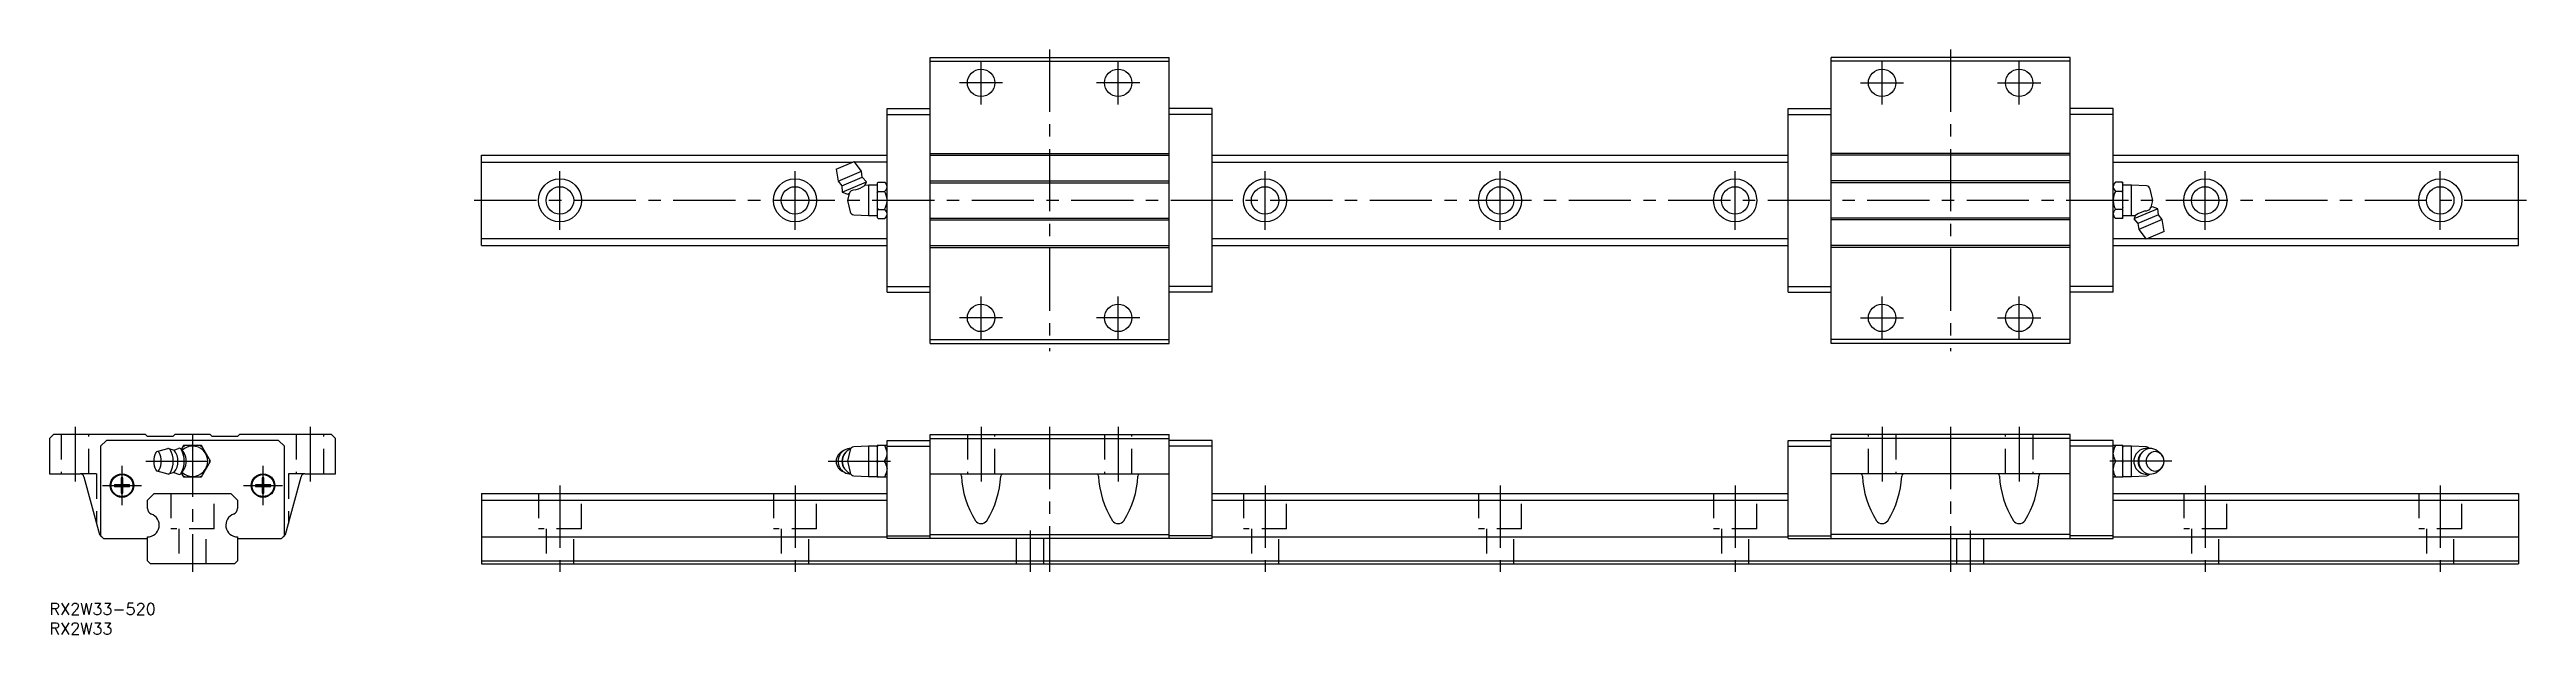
# Model space of a CAD drawing. Extents: x 0 to 632, y -8 to 141.
import ezdxf

# ---------------------------------------------------------------- set-up
doc = ezdxf.new("R2010")
doc.units = 0
doc.header["$LTSCALE"] = 0.5
doc.linetypes.add('CENTER', pattern=[50.8, 31.75, -6.35, 6.35, -6.35])
doc.linetypes.add('DASHED', pattern=[19.05, 12.7, -6.35])
for name, color, linetype in [('MSM_CENTER', 1, 'CENTER'), ('MSM_CONTINUOUS', 7, 'CONTINUOUS'), ('MSM_DASHED', 4, 'DASHED'), ('MSM_PART_NUMBER', 7, 'CONTINUOUS')]:
    doc.layers.add(name, color=color, linetype=linetype)
doc.styles.get("Standard").update_dxf_attribs({"font": 'txt.shx', "height": 2, "bigfont": 'bigfont.shx'})

# ---------------------------------------------------------------- blocks, each defined once
blk = doc.blocks.new('*U51')
at = {"layer": 'MSM_PART_NUMBER'}
blk.add_text('RX2W33-520', height=3, dxfattribs=at).set_placement((0, -3))
blk = doc.blocks.new('*U52')
at = {"layer": 'MSM_PART_NUMBER'}
blk.add_text('RX2W33', height=3, dxfattribs=at).set_placement((0, -8))

msp = doc.modelspace()

# ---------------------------------------------------------------- linework, layer by layer
at = {"layer": 'MSM_CENTER'}
for p, q in [((255.3, 141.29), (255.3, 64.29)), ((485.3, 141.29), (485.3, 64.29)), ((243.3, 132.79), (232.3, 132.79)), ((237.8, 127.29), (237.8, 138.29)), ((278.3, 132.79), (267.3, 132.79)), ((272.8, 127.29), (272.8, 138.29)), ((462.3, 132.79), (473.3, 132.79)), ((467.8, 127.29), (467.8, 138.29)), ((497.3, 132.79), (508.3, 132.79)), ((502.8, 127.29), (502.8, 138.29)), ((130.3, 95.29), (130.3, 110.29)), ((190.3, 95.29), (190.3, 110.29)), ((310.3, 95.29), (310.3, 110.29)), ((370.3, 95.29), (370.3, 110.29)), ((430.3, 95.29), (430.3, 110.29)), ((550.3, 95.29), (550.3, 110.29)), ((610.3, 95.29), (610.3, 110.29)), ((632.3, 102.79), (108.3, 102.79)), ((237.8, 67.29), (237.8, 78.29)), ((272.8, 67.29), (272.8, 78.29)), ((467.8, 67.29), (467.8, 78.29)), ((502.8, 67.29), (502.8, 78.29)), ((243.3, 72.79), (232.3, 72.79)), ((278.3, 72.79), (267.3, 72.79)), ((462.3, 72.79), (473.3, 72.79)), ((497.3, 72.79), (508.3, 72.79)), ((6.5, 45), (6.5, 31)), ((66.5, 45), (66.5, 31)), ((237.8, 45), (237.8, 31)), ((255.3, 45), (255.3, 8)), ((272.8, 45), (272.8, 31)), ((467.8, 45), (467.8, 31)), ((485.3, 45), (485.3, 8)), ((502.8, 45), (502.8, 31)), ((36.5, 43), (36.5, 8)), ((18.5, 25), (18.5, 35)), ((24.6, 36.2), (43.11, 36.2)), ((54.5, 25), (54.5, 35)), ((198.8, 36.2), (215.8, 36.2)), ((541.8, 36.2), (524.8, 36.2)), ((13.5, 30), (23.5, 30)), ((49.5, 30), (59.5, 30)), ((130.3, 30), (130.3, 8)), ((190.3, 30), (190.3, 8)), ((310.3, 30), (310.3, 8)), ((370.3, 30), (370.3, 8)), ((430.3, 30), (430.3, 8)), ((550.3, 30), (550.3, 8)), ((610.3, 30), (610.3, 8)), ((250.3, 18.5), (250.3, 8)), ((490.3, 18.5), (490.3, 8))]:
    msp.add_line(p, q, dxfattribs=at)
at = {"layer": 'MSM_CONTINUOUS'}
for p, q in [((224.8, 139.29), (285.8, 139.29)), ((224.8, 66.29), (224.8, 139.29)), ((285.8, 66.29), (285.8, 139.29)), ((515.8, 139.29), (454.8, 139.29)), ((454.8, 66.29), (454.8, 139.29)), ((515.8, 66.29), (515.8, 139.29)), ((224.8, 138.29), (285.8, 138.29)), ((515.8, 138.29), (454.8, 138.29)), ((213.8, 79.34), (213.8, 126.24)), ((213.8, 126.24), (224.8, 126.24)), ((213.8, 124.75), (224.8, 124.75)), ((296.8, 126.24), (285.8, 126.24)), ((296.8, 124.75), (285.8, 124.75)), ((296.8, 79.34), (296.8, 126.24)), ((443.8, 126.24), (454.8, 126.24)), ((443.8, 79.34), (443.8, 126.24)), ((443.8, 124.75), (454.8, 124.75)), ((526.8, 126.24), (515.8, 126.24)), ((526.8, 124.75), (515.8, 124.75)), ((526.8, 79.34), (526.8, 126.24)), ((110.3, 91.29), (110.3, 114.29)), ((110.3, 114.29), (213.8, 114.29)), ((224.8, 114.79), (285.8, 114.79)), ((224.8, 114.29), (285.8, 114.29)), ((296.8, 114.29), (443.8, 114.29)), ((515.8, 114.79), (454.8, 114.79)), ((515.8, 114.29), (454.8, 114.29)), ((526.8, 114.29), (630.3, 114.29)), ((630.3, 91.29), (630.3, 114.29)), ((110.3, 112.56), (205.05, 112.56)), ((200.8, 110.76), (205.41, 112.71)), ((200.8, 110.76), (201.28, 107.7)), ((201.28, 107.7), (207.28, 110.25)), ((201.28, 107.7), (202.25, 106.48)), ((202.25, 106.48), (207.47, 108.7)), ((202.37, 104.91), (208.52, 107.52)), ((207.28, 110.25), (205.41, 112.71)), ((213.8, 112.56), (205.52, 112.56)), ((207.47, 108.7), (207.28, 110.25)), ((208.52, 107.52), (207.47, 108.7)), ((208.11, 106.61), (208.52, 107.52)), ((224.8, 107.79), (285.8, 107.79)), ((296.8, 112.56), (443.8, 112.56)), ((515.8, 107.79), (454.8, 107.79)), ((526.8, 112.56), (630.3, 112.56)), ((202.25, 106.48), (202.37, 104.91)), ((202.37, 104.91), (203.77, 104.41)), ((204.11, 104.56), (203.7, 102.79)), ((203.7, 102.79), (204.37, 99.89)), ((203.77, 104.41), (204.24, 104.61)), ((209.1, 106.66), (208.11, 106.61)), ((211.3, 106.66), (209.1, 106.66)), ((209.1, 106.66), (209.1, 98.91)), ((211.52, 107.4), (211.3, 107.19)), ((211.3, 107.17), (211.52, 107.4)), ((211.3, 107.19), (211.3, 98.39)), ((211.52, 105.1), (211.3, 105.33)), ((211.3, 104.63), (211.52, 105.1)), ((211.52, 107.4), (213.19, 107.4)), ((211.52, 105.1), (213.19, 105.1)), ((213.8, 106.79), (213.19, 107.4)), ((224.8, 107.29), (285.8, 107.29)), ((515.8, 107.29), (454.8, 107.29)), ((527.42, 107.4), (526.8, 106.79)), ((529.09, 107.4), (527.42, 107.4)), ((529.09, 105.1), (527.42, 105.1)), ((529.3, 107.19), (529.09, 107.4)), ((529.09, 107.4), (529.3, 107.17)), ((529.3, 105.33), (529.09, 105.1)), ((529.3, 98.39), (529.3, 107.19)), ((531.5, 106.66), (529.3, 106.66)), ((531.5, 98.91), (531.5, 106.66)), ((535.31, 106.47), (531.5, 106.66)), ((536.9, 102.79), (536.23, 105.69)), ((536.84, 101.17), (536.37, 100.97)), ((536.49, 101.02), (536.9, 102.79)), ((538.23, 100.67), (536.84, 101.17)), ((205.29, 99.11), (209.1, 98.91)), ((209.1, 98.91), (211.3, 98.91)), ((211.3, 100.25), (211.52, 100.48)), ((211.52, 98.18), (211.3, 98.41)), ((211.3, 98.39), (211.52, 98.18)), ((211.52, 100.48), (213.19, 100.48)), ((211.52, 98.18), (213.19, 98.18)), ((213.19, 98.18), (213.8, 98.79)), ((224.8, 98.29), (285.8, 98.29)), ((224.8, 97.79), (285.8, 97.79)), ((515.8, 98.29), (454.8, 98.29)), ((515.8, 97.79), (454.8, 97.79)), ((526.8, 98.79), (527.42, 98.18)), ((529.09, 100.48), (527.42, 100.48)), ((529.09, 98.18), (527.42, 98.18)), ((529.3, 100.95), (529.09, 100.48)), ((529.09, 100.48), (529.3, 100.25)), ((529.3, 98.41), (529.09, 98.18)), ((529.09, 98.18), (529.3, 98.39)), ((529.3, 98.91), (531.5, 98.91)), ((531.5, 98.91), (532.5, 98.97)), ((538.23, 100.67), (532.08, 98.06)), ((532.5, 98.97), (532.08, 98.06)), ((532.08, 98.06), (533.13, 96.88)), ((538.35, 99.1), (533.13, 96.88)), ((533.13, 96.88), (533.33, 95.33)), ((539.33, 97.88), (533.33, 95.33)), ((533.33, 95.33), (535.2, 92.87)), ((538.35, 99.1), (538.23, 100.67)), ((539.33, 97.88), (538.35, 99.1)), ((539.8, 94.82), (539.33, 97.88)), ((110.3, 93.02), (213.8, 93.02)), ((110.3, 91.29), (213.8, 91.29)), ((224.8, 91.29), (285.8, 91.29)), ((224.8, 90.79), (285.8, 90.79)), ((296.8, 93.02), (443.8, 93.02)), ((296.8, 91.29), (443.8, 91.29)), ((515.8, 91.29), (454.8, 91.29)), ((515.8, 90.79), (454.8, 90.79)), ((526.8, 93.02), (535.08, 93.02)), ((526.8, 93.02), (535.08, 93.02)), ((526.8, 91.29), (630.3, 91.29)), ((539.8, 94.82), (535.2, 92.87)), ((535.56, 93.02), (630.3, 93.02)), ((213.8, 80.82), (224.8, 80.82)), ((213.8, 79.34), (224.8, 79.34)), ((296.8, 80.82), (285.8, 80.82)), ((296.8, 79.34), (285.8, 79.34)), ((443.8, 80.82), (454.8, 80.82)), ((443.8, 79.34), (454.8, 79.34)), ((526.8, 80.82), (515.8, 80.82)), ((526.8, 79.34), (515.8, 79.34)), ((224.8, 67.29), (285.8, 67.29)), ((224.8, 66.29), (285.8, 66.29)), ((515.8, 67.29), (454.8, 67.29)), ((515.8, 66.29), (454.8, 66.29)), ((1, 43), (0, 42)), ((0, 42), (0, 33)), ((24.5, 43), (1, 43)), ((14.53, 41.5), (13.05, 40.02)), ((13.05, 40.02), (13.05, 17.21)), ((58.47, 41.5), (14.53, 41.5)), ((25, 42.5), (24.5, 43)), ((31.5, 42.5), (25, 42.5)), ((27.42, 38.68), (30.18, 39.44)), ((30.48, 39.44), (31.84, 39.02)), ((32, 43), (31.5, 42.5)), ((31.7, 39.06), (32.89, 39.5)), ((41, 43), (32, 43)), ((33.56, 39.31), (34.41, 38.21)), ((34.19, 40.19), (33.63, 39.22)), ((38.81, 40.19), (34.19, 40.19)), ((41.11, 36.2), (38.81, 40.19)), ((41.5, 42.5), (41, 43)), ((48, 42.5), (41.5, 42.5)), ((48.5, 43), (48, 42.5)), ((72, 43), (48.5, 43)), ((59.95, 40.02), (58.47, 41.5)), ((59.95, 17.21), (59.95, 40.02)), ((73, 42), (72, 43)), ((73, 33), (73, 42)), ((204.37, 39.1), (203.7, 36.2)), ((209.1, 40.07), (205.29, 39.88)), ((211.3, 40.07), (209.1, 40.07)), ((209.1, 40.07), (209.1, 32.32)), ((211.3, 40.19), (211.3, 32.2)), ((213.8, 40.19), (211.3, 40.19)), ((211.3, 39.79), (211.52, 40.19)), ((213.8, 16.5), (213.8, 41.5)), ((213.8, 41.5), (224.8, 41.5)), ((213.8, 40.02), (224.8, 40.02)), ((224.8, 43), (285.8, 43)), ((224.8, 16.5), (224.8, 43)), ((224.8, 42), (285.8, 42)), ((285.8, 16.5), (285.8, 43)), ((296.8, 41.5), (285.8, 41.5)), ((296.8, 40.02), (285.8, 40.02)), ((296.8, 16.5), (296.8, 41.5)), ((443.8, 16.5), (443.8, 41.5)), ((443.8, 41.5), (454.8, 41.5)), ((443.8, 40.02), (454.8, 40.02)), ((454.8, 16.5), (454.8, 43)), ((515.8, 43), (454.8, 43)), ((515.8, 42), (454.8, 42)), ((515.8, 16.5), (515.8, 43)), ((526.8, 41.5), (515.8, 41.5)), ((526.8, 40.02), (515.8, 40.02)), ((526.8, 16.5), (526.8, 41.5)), ((529.3, 40.19), (526.8, 40.19)), ((529.09, 40.19), (529.3, 39.79)), ((529.3, 32.2), (529.3, 40.19)), ((531.5, 40.07), (529.3, 40.07)), ((531.5, 32.32), (531.5, 40.07)), ((535.31, 39.88), (531.5, 40.07)), ((534.33, 38.63), (534, 38.31)), ((538.87, 38.21), (538.12, 38.82)), ((0, 33), (7.83, 33)), ((8.79, 32.26), (12.75, 17.5)), ((18.3, 31.95), (18.3, 30.2)), ((18.7, 30.2), (18.7, 31.95)), ((27.42, 33.72), (30.18, 32.96)), ((30.48, 32.96), (31.84, 33.38)), ((31.7, 33.34), (32.89, 32.9)), ((33.56, 33.09), (34.41, 34.19)), ((33.63, 33.18), (34.19, 32.2)), ((34.19, 32.2), (38.81, 32.2)), ((38.81, 32.2), (41.11, 36.2)), ((54.3, 31.95), (54.3, 30.2)), ((54.7, 30.2), (54.7, 31.95)), ((60.25, 17.5), (64.21, 32.26)), ((65.17, 33), (73, 33)), ((203.7, 36.2), (204.37, 33.3)), ((205.29, 32.52), (209.1, 32.32)), ((209.1, 32.32), (211.3, 32.32)), ((211.52, 36.2), (211.3, 36.6)), ((211.3, 35.8), (211.52, 36.2)), ((211.52, 32.2), (211.3, 32.61)), ((211.3, 32.2), (213.8, 32.2)), ((211.52, 36.2), (213.19, 36.2)), ((213.8, 34.4), (213.8, 34.38)), ((224.8, 33), (285.8, 33)), ((515.8, 33), (454.8, 33)), ((526.8, 32.2), (529.3, 32.2)), ((529.09, 36.2), (527.42, 36.2)), ((529.3, 36.6), (529.09, 36.2)), ((529.09, 36.2), (529.3, 35.8)), ((529.3, 32.61), (529.09, 32.2)), ((529.3, 32.32), (531.5, 32.32)), ((531.5, 32.32), (535.31, 32.52)), ((534, 34.09), (534.33, 33.77)), ((538.12, 33.58), (538.87, 34.19)), ((18.3, 30.2), (16.55, 30.2)), ((16.55, 29.8), (18.3, 29.8)), ((18.3, 29.8), (18.3, 28.05)), ((20.45, 30.2), (18.7, 30.2)), ((18.7, 28.05), (18.7, 29.8)), ((18.7, 29.8), (20.45, 29.8)), ((25, 26.27), (26.73, 28)), ((25, 24.14), (25, 26.27)), ((26.73, 28), (46.27, 28)), ((46.27, 28), (48, 26.27)), ((48, 26.27), (48, 24.14)), ((54.3, 30.2), (52.55, 30.2)), ((52.55, 29.8), (54.3, 29.8)), ((54.3, 29.8), (54.3, 28.05)), ((56.45, 30.2), (54.7, 30.2)), ((54.7, 28.05), (54.7, 29.8)), ((54.7, 29.8), (56.45, 29.8)), ((110.3, 28), (213.8, 28)), ((110.3, 28), (110.3, 10)), ((110.3, 26.27), (213.8, 26.27)), ((296.8, 28), (443.8, 28)), ((296.8, 26.27), (443.8, 26.27)), ((526.8, 28), (630.3, 28)), ((526.8, 26.27), (630.3, 26.27)), ((630.3, 28), (630.3, 10)), ((12.75, 17.5), (13.75, 16.5)), ((13.05, 17.21), (13.76, 16.5)), ((13.75, 16.5), (25, 16.5)), ((25, 10.8), (25, 16.9)), ((48, 16.9), (48, 10.8)), ((48, 16.5), (59.25, 16.5)), ((59.24, 16.5), (59.95, 17.21)), ((59.25, 16.5), (60.25, 17.5)), ((110.3, 16.9), (213.8, 16.9)), ((213.8, 17.21), (224.8, 17.21)), ((296.8, 16.5), (213.8, 16.5)), ((224.8, 17.5), (285.8, 17.5)), ((296.8, 17.21), (285.8, 17.21)), ((296.8, 16.9), (443.8, 16.9)), ((443.8, 17.21), (454.8, 17.21)), ((443.8, 16.5), (526.8, 16.5)), ((515.8, 17.5), (454.8, 17.5)), ((526.8, 17.21), (515.8, 17.21)), ((526.8, 16.9), (630.3, 16.9)), ((25.8, 10), (25, 10.8)), ((47.2, 10), (25.8, 10)), ((48, 10.8), (47.2, 10)), ((110.3, 10.8), (630.3, 10.8)), ((110.3, 10), (630.3, 10))]:
    msp.add_line(p, q, dxfattribs=at)
for centre, radius in [((237.8, 132.79), 3.5), ((272.8, 132.79), 3.5), ((467.8, 132.79), 3.5), ((502.8, 132.79), 3.5), ((130.3, 102.79), 5.5), ((190.3, 102.79), 5.5), ((310.3, 102.79), 5.5), ((370.3, 102.79), 5.5), ((430.3, 102.79), 5.5), ((550.3, 102.79), 5.5), ((610.3, 102.79), 5.5), ((130.3, 102.79), 3.5), ((190.3, 102.79), 3.5), ((310.3, 102.79), 3.5), ((370.3, 102.79), 3.5), ((430.3, 102.79), 3.5), ((550.3, 102.79), 3.5), ((610.3, 102.79), 3.5), ((237.8, 72.79), 3.5), ((272.8, 72.79), 3.5), ((467.8, 72.79), 3.5), ((502.8, 72.79), 3.5), ((18.5, 30), 3), ((18.5, 30), 2.8), ((54.5, 30), 3), ((54.5, 30), 2.8)]:
    msp.add_circle(centre, radius, dxfattribs=at)
for centre, radius, start, end in [((205.17, 104.39), 0.956, 105.39882, 166.8653), ((205.99, 102.3), 3.2, 96.679, 109.63932), ((203.96, 112.46), 7.17, 283.37008, 305.37941), ((211.36, 105.49), 2.65, 29.78186, 46.20745), ((211.46, 106.92), 2.52, 313.51039, 332.3629), ((208.38, 102.56), 5.44, 4.58251, 27.86822), ((208.87, 102.88), 4.94, 330.94706, 356.6022), ((212.59, 106.21), 1.22, 6.54107, 29.24028), ((212.68, 106.26), 1.13, 333.15061, 354.16596), ((527.93, 106.23), 1.13, 153.1506, 174.16596), ((528.55, 106.46), 1.77, 190.09603, 230.30399), ((531.73, 102.7), 4.94, 150.94706, 176.6022), ((532.22, 103.02), 5.44, 184.58251, 207.86822), ((529.15, 105.58), 2.52, 133.51039, 152.3629), ((522.26, 101.67), 7.64, 22.81516, 26.6361), ((535.26, 105.47), 1, 13, 87), ((205.35, 100.11), 1, 193, 267), ((218.34, 103.91), 7.64, 202.81516, 206.6361), ((212.06, 99.12), 1.77, 10.09603, 50.30399), ((211.46, 100), 2.52, 313.51039, 332.3629), ((212.68, 99.34), 1.13, 333.1506, 354.16596), ((527.93, 99.32), 1.13, 153.15061, 174.16596), ((528.02, 99.37), 1.22, 186.54107, 209.24028), ((529.15, 98.66), 2.52, 133.51039, 152.3629), ((529.25, 100.09), 2.65, 209.78186, 226.20745), ((536.65, 93.12), 7.17, 103.37008, 125.37941), ((534.62, 103.28), 3.2, 276.679, 289.63932), ((535.44, 101.19), 0.956, 285.39882, 346.8653), ((31.69, 36.2), 5.1, 154.20081, 205.79919), ((27.55, 38.21), 0.495, 25.5518, 154.4482), ((23.41, 36.2), 5.1, 334.20081, 25.79919), ((30.32, 38.93), 0.525, 29.51218, 105.32587), ((25.49, 36.2), 6.08, 330.50503, 29.49497), ((28.16, 36.2), 4.63, 322.57895, 37.42105), ((33.1, 38.95), 0.589, 27.8192, 110.36344), ((27.97, 36.2), 6.41, 331.842, 28.15799), ((36.5, 36.2), 3.88, 226.0602, 133.9398), ((36.5, 36.2), 4.4, 114.7758, 125.2242), ((30.35, 36.2), 4.53, 333.66998, 26.33002), ((36.5, 36.2), 4.4, 54.7758, 65.2242), ((203.68, 36.2), 2.87, 108.86076, 251.13924), ((204.52, 36.2), 3.25, 89.95273, 270.04727), ((205.28, 36.2), 3.03, 137.34336, 222.65664), ((205.81, 36.2), 3.44, 112.87028, 247.12972), ((205.35, 38.88), 1, 93, 167), ((209.64, 37.99), 4.19, 5.281, 31.86637), ((209.75, 38.37), 4.06, 327.72095, 354.95343), ((530.97, 37.99), 4.19, 148.13363, 174.719), ((530.85, 38.37), 4.06, 184.85624, 212.29113), ((535.36, 36.2), 3.28, 79.99887, 279.98114), ((536.14, 36.2), 3, 135.30968, 224.69032), ((536.78, 36.2), 3.45, 135.30968, 224.69032), ((536.33, 36.64), 2.82, 50.51154, 135.17113), ((537.71, 36.2), 2.51, 94.74056, 265.25944), ((535.26, 38.88), 1, 34.87764, 87), ((537.29, 36.2), 2.51, 274.74056, 85.25944), ((537.17, 36.2), 2.63, 310.35501, 49.64499), ((7.83, 32), 1, 15, 90), ((18.5, 30), 1.96, 84.1433, 95.8567), ((27.55, 34.19), 0.495, 205.55211, 334.44789), ((30.32, 33.47), 0.525, 254.67412, 330.4878), ((33.1, 33.45), 0.589, 249.63654, 332.1807), ((36.5, 36.2), 4.4, 234.7758, 245.2242), ((36.5, 36.2), 4.4, 294.7758, 305.2242), ((36.5, 36.2), 4.4, 354.7758, 5.2242), ((54.5, 30), 1.96, 84.1433, 95.8567), ((65.17, 32), 1, 90, 165), ((205.35, 33.52), 1, 193, 267), ((209.75, 34.03), 4.06, 5.04657, 32.27905), ((209.64, 34.41), 4.19, 328.13363, 354.719), ((232.03, 32.39), 0.753, 2.04235, 54.28818), ((256.42, 33.57), 23.67, 182.79778, 212.00304), ((219.19, 33.57), 23.67, 327.99696, 357.20222), ((243.58, 32.39), 0.753, 125.71182, 177.95765), ((267.03, 32.39), 0.753, 2.04235, 54.28818), ((291.42, 33.57), 23.67, 182.79778, 212.00304), ((254.19, 33.57), 23.67, 327.99696, 357.20222), ((278.58, 32.39), 0.753, 125.71182, 177.95765), ((462.03, 32.39), 0.753, 2.04235, 54.28818), ((486.42, 33.57), 23.67, 182.79778, 212.00304), ((449.19, 33.57), 23.67, 327.99696, 357.20222), ((473.58, 32.39), 0.753, 125.71182, 177.95765), ((497.03, 32.39), 0.753, 2.04235, 54.28818), ((521.42, 33.57), 23.67, 182.79778, 212.00304), ((484.19, 33.57), 23.67, 327.99696, 357.20222), ((508.58, 32.39), 0.753, 125.71182, 177.95765), ((530.85, 34.03), 4.06, 147.70887, 175.14376), ((530.97, 34.41), 4.19, 185.281, 211.86637), ((536.33, 35.76), 2.82, 224.82887, 309.48846), ((535.26, 33.52), 1, 273, 325.12236), ((18.5, 30), 1.96, 174.1433, 185.8567), ((18.5, 30), 1.96, 264.1433, 275.8567), ((18.5, 30), 1.96, 354.1433, 5.8567), ((54.5, 30), 1.96, 174.1433, 185.8567), ((54.5, 30), 1.96, 264.1433, 275.8567), ((54.5, 30), 1.96, 354.1433, 5.8567), ((26.5, 24.14), 1.5, 180, 250.52878), ((25, 19.9), 3, 270, 70.52878), ((48, 19.9), 3, 109.47122, 270), ((46.5, 24.14), 1.5, 289.47122, 0), ((237.8, 22.11), 1.81, 216.62563, 323.37437), ((272.8, 22.11), 1.81, 216.62563, 323.37437), ((467.8, 22.11), 1.81, 216.62563, 323.37437), ((502.8, 22.11), 1.81, 216.62563, 323.37437)]:
    msp.add_arc(centre, radius, start, end, dxfattribs=at)
at = {"layer": 'MSM_DASHED'}
for p, q in [((3, 43), (3, 33)), ((10, 33), (10, 43)), ((63, 43), (63, 33)), ((70, 33), (70, 43)), ((234.3, 43), (234.3, 33)), ((241.3, 33), (241.3, 43)), ((269.3, 43), (269.3, 33)), ((276.3, 33), (276.3, 43)), ((464.3, 33), (464.3, 43)), ((471.3, 43), (471.3, 33)), ((499.3, 33), (499.3, 43)), ((506.3, 43), (506.3, 33)), ((12, 33), (7.83, 33)), ((12, 33), (12, 20.3)), ((65.17, 33), (61, 33)), ((61, 33), (61, 20.3)), ((31, 28), (31, 19)), ((42, 19), (42, 28)), ((124.8, 28), (124.8, 19)), ((135.8, 19), (135.8, 28)), ((184.8, 28), (184.8, 19)), ((195.8, 19), (195.8, 28)), ((304.8, 28), (304.8, 19)), ((315.8, 19), (315.8, 28)), ((364.8, 28), (364.8, 19)), ((375.8, 19), (375.8, 28)), ((424.8, 28), (424.8, 19)), ((435.8, 19), (435.8, 28)), ((544.8, 28), (544.8, 19)), ((555.8, 19), (555.8, 28)), ((604.8, 28), (604.8, 19)), ((615.8, 19), (615.8, 28)), ((42, 19), (31, 19)), ((33, 19), (33, 10)), ((40, 10), (40, 19)), ((135.8, 19), (124.8, 19)), ((126.8, 19), (126.8, 10)), ((133.8, 10), (133.8, 19)), ((195.8, 19), (184.8, 19)), ((186.8, 19), (186.8, 10)), ((193.8, 10), (193.8, 19)), ((315.8, 19), (304.8, 19)), ((306.8, 19), (306.8, 10)), ((313.8, 10), (313.8, 19)), ((375.8, 19), (364.8, 19)), ((366.8, 19), (366.8, 10)), ((373.8, 10), (373.8, 19)), ((435.8, 19), (424.8, 19)), ((426.8, 19), (426.8, 10)), ((433.8, 10), (433.8, 19)), ((555.8, 19), (544.8, 19)), ((546.8, 19), (546.8, 10)), ((553.8, 10), (553.8, 19)), ((615.8, 19), (604.8, 19)), ((606.8, 19), (606.8, 10)), ((613.8, 10), (613.8, 19)), ((246.8, 16.5), (246.8, 10)), ((253.8, 10), (253.8, 16.5)), ((486.8, 16.5), (486.8, 10)), ((493.8, 10), (493.8, 16.5))]:
    msp.add_line(p, q, dxfattribs=at)

# ---------------------------------------------------------------- block references
at = {"layer": 'MSM_CONTINUOUS'}
for name in ['*U51', '*U52']:
    msp.add_blockref(name, (0, 0), dxfattribs=at)

doc.saveas('drawing.dxf')
